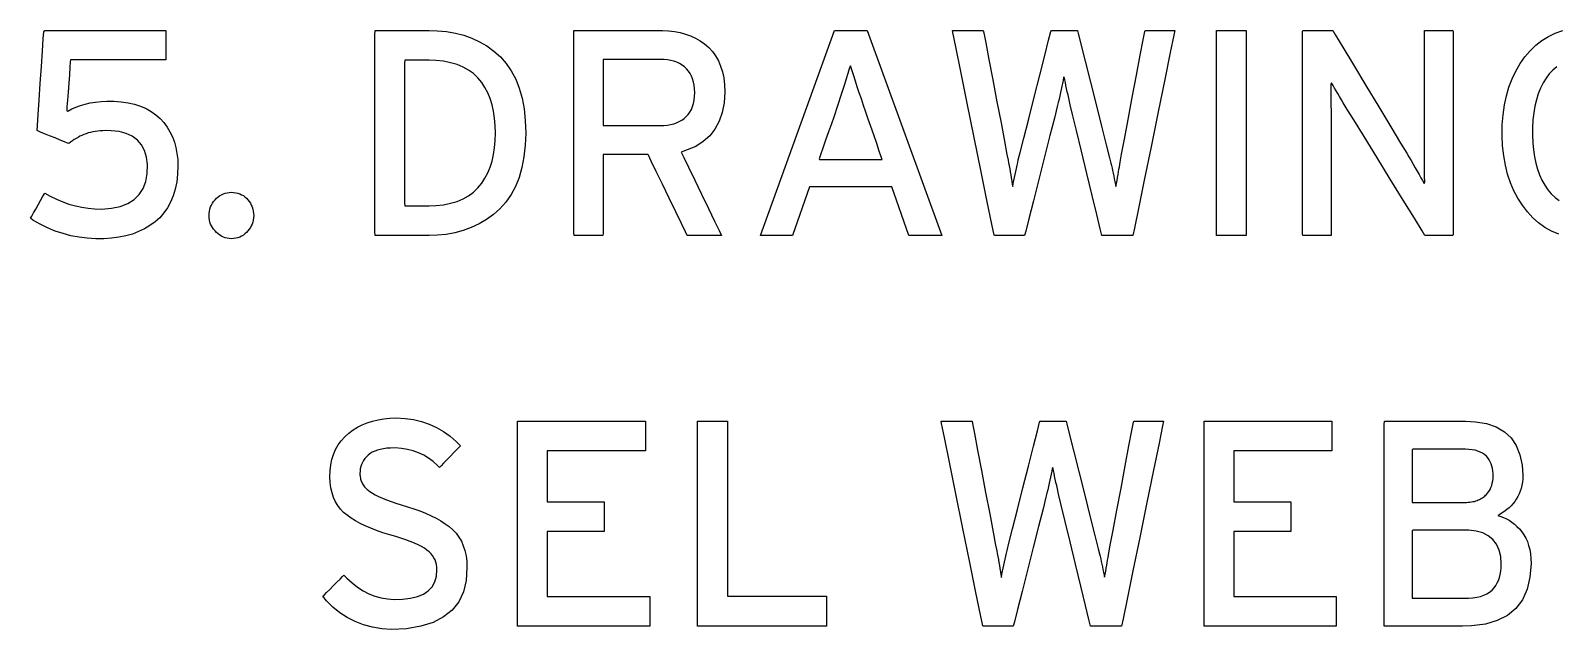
# Model space of a CAD drawing. Extents: x 1 to 47.7, y 0.2 to 33.4.
# Drawn here: x 1.02 to 2.972, y 19.892 to 20.658 of the extents above; entities that cross this region are included whole.
import ezdxf

# ---------------------------------------------------------------- set-up
doc = ezdxf.new("R2010")
doc.units = 0
doc.header["$MEASUREMENT"] = 0
doc.layers.add('6_0____DWG', color=7, linetype='CONTINUOUS')

msp = doc.modelspace()

# ---------------------------------------------------------------- linework, layer by layer
at = {"layer": '6_0____DWG'}
for points in [[(1.2085, 20.4849), (1.2081, 20.4744), (1.207, 20.4645), (1.2051, 20.4553), (1.2026, 20.4467), (1.1993, 20.4387), (1.1954, 20.4314), (1.1907, 20.4248), (1.1853, 20.4187), (1.1793, 20.4133), (1.1727, 20.4086), (1.1657, 20.4044), (1.1582, 20.4008), (1.1503, 20.3978), (1.1419, 20.3954), (1.133, 20.3936), (1.1237, 20.3923), (1.1139, 20.3917), (1.1034, 20.3917), (1.0927, 20.3923), (1.0821, 20.3936), (1.0718, 20.3956), (1.0616, 20.3983), (1.0516, 20.4016), (1.0418, 20.4056), (1.0322, 20.4103), (1.0228, 20.4156), (1.02, 20.4181), (1.0215, 20.4206), (1.0238, 20.4247), (1.0267, 20.4298), (1.0298, 20.4353), (1.0329, 20.4407), (1.0355, 20.4453), (1.0374, 20.4486), (1.0382, 20.45), (1.0452, 20.4462), (1.0532, 20.4424), (1.0612, 20.439), (1.0692, 20.4362), (1.0774, 20.4339), (1.0855, 20.4321), (1.0937, 20.4308), (1.102, 20.43), (1.1109, 20.4297), (1.1236, 20.4307), (1.1348, 20.433), (1.1444, 20.4367), (1.1525, 20.4418), (1.159, 20.4482), (1.164, 20.4559), (1.1675, 20.465), (1.1694, 20.4754), (1.1696, 20.4866), (1.1683, 20.4963), (1.1657, 20.5047), (1.1618, 20.512), (1.1567, 20.518), (1.1502, 20.5228), (1.1425, 20.5264), (1.1335, 20.5288), (1.1232, 20.5299), (1.1162, 20.5301), (1.1127, 20.5299), (1.1093, 20.5297), (1.1061, 20.5294), (1.1029, 20.529), (1.0998, 20.5284), (1.0968, 20.5278), (1.0939, 20.5271), (1.0911, 20.5262), (1.0884, 20.5252), (1.0858, 20.524), (1.0833, 20.5228), (1.0808, 20.5215), (1.0783, 20.5201), (1.0759, 20.5186), (1.0736, 20.517), (1.0713, 20.5153), (1.069, 20.5135), (1.0675, 20.5141), (1.0636, 20.5157), (1.058, 20.518), (1.0514, 20.5207), (1.0445, 20.5235), (1.038, 20.5262), (1.0327, 20.5283), (1.0293, 20.5297), (1.0284, 20.5303), (1.0289, 20.5368), (1.0298, 20.5506), (1.0311, 20.5692), (1.0325, 20.5905), (1.034, 20.6122), (1.0353, 20.632), (1.0364, 20.6476), (1.037, 20.6567), (1.0383, 20.6582), (1.0484, 20.6582), (1.0667, 20.6582), (1.0904, 20.6582), (1.1167, 20.6582), (1.1428, 20.6582), (1.1661, 20.6582), (1.1836, 20.6582), (1.1927, 20.6582), (1.1933, 20.6576), (1.1933, 20.6547), (1.1933, 20.65), (1.1933, 20.6441), (1.1933, 20.6378), (1.1933, 20.6316), (1.1933, 20.6263), (1.1933, 20.6225), (1.1933, 20.6209), (1.1898, 20.6209), (1.1788, 20.6209), (1.1623, 20.6209), (1.1426, 20.6209), (1.1218, 20.6209), (1.1021, 20.6209), (1.0857, 20.6209), (1.0747, 20.6209), (1.0711, 20.6209), (1.0709, 20.618), (1.0704, 20.6112), (1.0697, 20.6017), (1.0689, 20.5907), (1.0681, 20.5794), (1.0673, 20.5689), (1.0666, 20.5605), (1.0663, 20.5553), (1.0678, 20.5552), (1.0728, 20.5579), (1.0782, 20.5603), (1.084, 20.5624), (1.09, 20.5641), (1.0964, 20.5655), (1.1031, 20.5666), (1.1102, 20.5673), (1.1176, 20.5677), (1.1265, 20.5676), (1.1359, 20.5669), (1.1448, 20.5656), (1.1531, 20.5638), (1.1607, 20.5613), (1.1679, 20.5583), (1.1744, 20.5547), (1.1804, 20.5505), (1.1858, 20.5457), (1.1906, 20.5404), (1.1948, 20.5347), (1.1984, 20.5287), (1.2015, 20.5223), (1.204, 20.5155), (1.206, 20.5084), (1.2074, 20.501), (1.2083, 20.4931)], [(1.6537, 20.527), (1.653, 20.5113), (1.6513, 20.4966), (1.6487, 20.4829), (1.6451, 20.4703), (1.6404, 20.4587), (1.6348, 20.4482), (1.6282, 20.4387), (1.6206, 20.4302), (1.6121, 20.4229), (1.6032, 20.4164), (1.5938, 20.4109), (1.5839, 20.4062), (1.5737, 20.4023), (1.5629, 20.3994), (1.5518, 20.3973), (1.5401, 20.3962), (1.5298, 20.3958), (1.5263, 20.3958), (1.5187, 20.3958), (1.5081, 20.3958), (1.4961, 20.3958), (1.4839, 20.3958), (1.4731, 20.3958), (1.4649, 20.3958), (1.4608, 20.3958), (1.4605, 20.4012), (1.4605, 20.424), (1.4605, 20.4599), (1.4605, 20.5038), (1.4605, 20.5503), (1.4605, 20.5941), (1.4605, 20.6301), (1.4605, 20.6529), (1.4608, 20.6582), (1.4649, 20.6582), (1.4731, 20.6582), (1.4839, 20.6582), (1.4961, 20.6582), (1.5081, 20.6582), (1.5187, 20.6582), (1.5263, 20.6582), (1.5298, 20.6582), (1.5403, 20.658), (1.5522, 20.6569), (1.5635, 20.655), (1.5743, 20.6522), (1.5847, 20.6485), (1.5946, 20.6439), (1.6039, 20.6384), (1.6128, 20.632), (1.6212, 20.6247), (1.6287, 20.6162), (1.6351, 20.6067), (1.6407, 20.5961), (1.6452, 20.5844), (1.6488, 20.5717), (1.6514, 20.5579), (1.653, 20.543)], [(1.9082, 20.5798), (1.9072, 20.5658), (1.9048, 20.5532), (1.9009, 20.542), (1.8956, 20.532), (1.8889, 20.5234), (1.8807, 20.516), (1.8711, 20.51), (1.86, 20.5054), (1.8525, 20.5025), (1.8557, 20.4959), (1.8617, 20.4834), (1.8697, 20.4669), (1.8786, 20.4486), (1.8874, 20.4304), (1.8952, 20.4142), (1.9011, 20.4021), (1.904, 20.3961), (1.9032, 20.3958), (1.8995, 20.3958), (1.8937, 20.3958), (1.8866, 20.3958), (1.879, 20.3958), (1.8718, 20.3958), (1.8656, 20.3958), (1.8615, 20.3958), (1.8601, 20.3959), (1.8579, 20.4004), (1.8527, 20.4111), (1.8454, 20.4262), (1.837, 20.4437), (1.8283, 20.4615), (1.8203, 20.4779), (1.8141, 20.4909), (1.8104, 20.4985), (1.8093, 20.4997), (1.8055, 20.4997), (1.7985, 20.4997), (1.7896, 20.4997), (1.7797, 20.4997), (1.77, 20.4997), (1.7615, 20.4997), (1.7553, 20.4997), (1.7524, 20.4997), (1.7524, 20.4971), (1.7524, 20.4878), (1.7524, 20.4737), (1.7524, 20.4567), (1.7524, 20.4388), (1.7524, 20.4218), (1.7524, 20.4077), (1.7524, 20.3985), (1.7523, 20.3958), (1.7505, 20.3958), (1.7464, 20.3958), (1.7409, 20.3958), (1.7346, 20.3958), (1.7282, 20.3958), (1.7224, 20.3958), (1.7179, 20.3958), (1.7153, 20.3958), (1.715, 20.3988), (1.715, 20.418), (1.715, 20.4508), (1.715, 20.4922), (1.715, 20.5374), (1.715, 20.5815), (1.715, 20.6195), (1.715, 20.6467), (1.715, 20.6581), (1.7185, 20.6582), (1.729, 20.6582), (1.7445, 20.6582), (1.7629, 20.6582), (1.7821, 20.6582), (1.8002, 20.6582), (1.8149, 20.6582), (1.8243, 20.6582), (1.8287, 20.6582), (1.8364, 20.6578), (1.8439, 20.6569), (1.8511, 20.6555), (1.8579, 20.6536), (1.8645, 20.6513), (1.8707, 20.6484), (1.8767, 20.645), (1.8823, 20.6411), (1.8876, 20.6366), (1.8924, 20.6315), (1.8965, 20.6259), (1.9, 20.6196), (1.9029, 20.6128), (1.9051, 20.6054), (1.9068, 20.5975), (1.9078, 20.5889)], [(2.4302, 20.3958), (2.4288, 20.3958), (2.425, 20.3958), (2.4195, 20.3958), (2.413, 20.3958), (2.4063, 20.3958), (2.4, 20.3958), (2.3948, 20.3958), (2.3914, 20.3958), (2.3904, 20.3961), (2.3884, 20.4046), (2.3841, 20.4226), (2.3781, 20.4472), (2.3714, 20.4753), (2.3645, 20.5039), (2.3582, 20.5301), (2.3532, 20.5509), (2.3502, 20.5633), (2.3492, 20.5672), (2.3482, 20.5715), (2.3473, 20.5758), (2.3464, 20.5799), (2.3455, 20.5839), (2.3447, 20.5878), (2.3439, 20.5916), (2.3431, 20.5953), (2.3424, 20.5989), (2.3417, 20.5979), (2.341, 20.5943), (2.3402, 20.5906), (2.3394, 20.5868), (2.3385, 20.5828), (2.3376, 20.5788), (2.3367, 20.5747), (2.3358, 20.5704), (2.3348, 20.5661), (2.3336, 20.561), (2.3298, 20.5461), (2.3241, 20.5237), (2.3173, 20.4965), (2.31, 20.4677), (2.303, 20.4402), (2.2972, 20.4171), (2.2932, 20.4013), (2.2918, 20.3958), (2.2903, 20.3958), (2.2864, 20.3958), (2.281, 20.3958), (2.2746, 20.3958), (2.268, 20.3958), (2.2618, 20.3958), (2.2568, 20.3958), (2.2536, 20.3958), (2.2527, 20.3965), (2.2498, 20.4105), (2.244, 20.4391), (2.2362, 20.4775), (2.2273, 20.5211), (2.2183, 20.5654), (2.2101, 20.6057), (2.2036, 20.6372), (2.1999, 20.6555), (2.1997, 20.6582), (2.2023, 20.6582), (2.207, 20.6582), (2.2131, 20.6582), (2.2197, 20.6582), (2.2264, 20.6582), (2.2323, 20.6582), (2.2367, 20.6582), (2.2389, 20.6582), (2.2396, 20.6554), (2.2421, 20.6423), (2.2461, 20.6213), (2.251, 20.5952), (2.2564, 20.5671), (2.2616, 20.5399), (2.266, 20.5164), (2.2692, 20.4996), (2.2706, 20.4925), (2.2712, 20.489), (2.272, 20.4852), (2.2727, 20.4814), (2.2733, 20.4775), (2.274, 20.4736), (2.2747, 20.4696), (2.2753, 20.4656), (2.2759, 20.4616), (2.2765, 20.4584), (2.2773, 20.4623), (2.2781, 20.4663), (2.2789, 20.4702), (2.2797, 20.4741), (2.2805, 20.478), (2.2813, 20.4818), (2.2822, 20.4857), (2.283, 20.4894), (2.2837, 20.4926), (2.2861, 20.5021), (2.2908, 20.5206), (2.297, 20.5451), (2.3041, 20.5729), (2.3111, 20.6009), (2.3176, 20.6261), (2.3225, 20.6458), (2.3253, 20.6568), (2.326, 20.6582), (2.3284, 20.6582), (2.3324, 20.6582), (2.3376, 20.6582), (2.3433, 20.6582), (2.3489, 20.6582), (2.3538, 20.6582), (2.3575, 20.6582), (2.3593, 20.6582), (2.3602, 20.6548), (2.3637, 20.6409), (2.3692, 20.6191), (2.376, 20.5922), (2.3832, 20.5634), (2.3902, 20.5356), (2.3961, 20.5118), (2.4003, 20.4951), (2.402, 20.4884), (2.4028, 20.4854), (2.4036, 20.4822), (2.4043, 20.4789), (2.4051, 20.4755), (2.4058, 20.472), (2.4065, 20.4685), (2.4072, 20.4649), (2.4079, 20.4611), (2.4086, 20.4586), (2.4093, 20.4626), (2.4101, 20.4664), (2.4107, 20.4702), (2.4114, 20.4738), (2.412, 20.4772), (2.4125, 20.4806), (2.413, 20.4838), (2.4135, 20.4869), (2.4139, 20.4896), (2.4158, 20.4998), (2.4195, 20.519), (2.4242, 20.5443), (2.4295, 20.5727), (2.4349, 20.6012), (2.4397, 20.6267), (2.4434, 20.6464), (2.4454, 20.6571), (2.4461, 20.6582), (2.4489, 20.6582), (2.4536, 20.6582), (2.4595, 20.6582), (2.466, 20.6582), (2.4723, 20.6582), (2.4778, 20.6582), (2.4819, 20.6582), (2.4838, 20.6582), (2.4827, 20.6523), (2.4781, 20.63), (2.4711, 20.5957), (2.4626, 20.554), (2.4535, 20.5094), (2.4447, 20.4667), (2.4373, 20.4304), (2.4322, 20.4052)], [(2.8039, 20.3958), (2.8003, 20.4018), (2.7904, 20.4179), (2.7762, 20.4409), (2.7595, 20.468), (2.7422, 20.4962), (2.726, 20.5225), (2.7129, 20.5438), (2.7046, 20.5573), (2.7019, 20.5616), (2.6995, 20.5657), (2.6971, 20.5697), (2.6948, 20.5736), (2.6925, 20.5774), (2.6904, 20.581), (2.6883, 20.5845), (2.6863, 20.588), (2.6844, 20.5913), (2.6836, 20.5891), (2.6836, 20.5828), (2.6837, 20.5763), (2.6837, 20.5696), (2.6837, 20.5627), (2.6838, 20.5556), (2.6838, 20.5482), (2.6839, 20.5407), (2.684, 20.533), (2.684, 20.5282), (2.684, 20.516), (2.684, 20.4976), (2.684, 20.4755), (2.684, 20.4522), (2.684, 20.4301), (2.684, 20.4117), (2.684, 20.3995), (2.684, 20.3958), (2.6823, 20.3958), (2.6784, 20.3958), (2.673, 20.3958), (2.6669, 20.3958), (2.6606, 20.3958), (2.6548, 20.3958), (2.6502, 20.3958), (2.6475, 20.3958), (2.6471, 20.3977), (2.6471, 20.4147), (2.6471, 20.4456), (2.6471, 20.4857), (2.6471, 20.5303), (2.6471, 20.5744), (2.6471, 20.6135), (2.6471, 20.6428), (2.6471, 20.6574), (2.6478, 20.6582), (2.651, 20.6582), (2.656, 20.6582), (2.6622, 20.6582), (2.6688, 20.6582), (2.6752, 20.6582), (2.6807, 20.6582), (2.6845, 20.6582), (2.6859, 20.6582), (2.6894, 20.6524), (2.6988, 20.6368), (2.7123, 20.6143), (2.7283, 20.588), (2.7448, 20.5606), (2.7602, 20.535), (2.7728, 20.5142), (2.7807, 20.5011), (2.7833, 20.4966), (2.7862, 20.4918), (2.7889, 20.4871), (2.7915, 20.4825), (2.794, 20.4782), (2.7964, 20.474), (2.7986, 20.4699), (2.8008, 20.4661), (2.8028, 20.4624), (2.8036, 20.4645), (2.8035, 20.471), (2.8034, 20.4777), (2.8034, 20.4846), (2.8033, 20.4916), (2.8033, 20.4989), (2.8033, 20.5063), (2.8032, 20.5139), (2.8032, 20.5217), (2.8032, 20.5265), (2.8032, 20.5386), (2.8032, 20.5569), (2.8032, 20.5789), (2.8032, 20.6021), (2.8032, 20.6241), (2.8032, 20.6424), (2.8032, 20.6546), (2.8033, 20.6582), (2.805, 20.6582), (2.8088, 20.6582), (2.8142, 20.6582), (2.8204, 20.6582), (2.8267, 20.6582), (2.8324, 20.6582), (2.837, 20.6582), (2.8397, 20.6582), (2.8402, 20.6564), (2.8402, 20.6394), (2.8402, 20.6084), (2.8402, 20.5683), (2.8402, 20.5238), (2.8402, 20.4796), (2.8402, 20.4405), (2.8402, 20.4113), (2.8402, 20.3967), (2.8395, 20.3958), (2.8365, 20.3958), (2.8318, 20.3958), (2.8261, 20.3958), (2.8198, 20.3958), (2.8139, 20.3958), (2.8088, 20.3958), (2.8053, 20.3958)], [(1.6149, 20.527), (1.6146, 20.5368), (1.6138, 20.5462), (1.6124, 20.555), (1.6105, 20.5633), (1.608, 20.5712), (1.6049, 20.5786), (1.6013, 20.5855), (1.5972, 20.5919), (1.5923, 20.5978), (1.5867, 20.6031), (1.5805, 20.6076), (1.5735, 20.6115), (1.5658, 20.6146), (1.5575, 20.617), (1.5484, 20.6188), (1.5387, 20.6198), (1.5298, 20.6202), (1.5282, 20.6202), (1.5248, 20.6202), (1.52, 20.6202), (1.5146, 20.6202), (1.5091, 20.6202), (1.5042, 20.6202), (1.5005, 20.6202), (1.4987, 20.6202), (1.4986, 20.6164), (1.4986, 20.6002), (1.4986, 20.5747), (1.4986, 20.5435), (1.4986, 20.5105), (1.4986, 20.4794), (1.4986, 20.4539), (1.4986, 20.4377), (1.4987, 20.4339), (1.5005, 20.4339), (1.5042, 20.4339), (1.5091, 20.4339), (1.5146, 20.4339), (1.52, 20.4339), (1.5248, 20.4339), (1.5282, 20.4339), (1.5298, 20.4339), (1.5387, 20.4342), (1.5484, 20.4353), (1.5575, 20.4371), (1.5658, 20.4396), (1.5735, 20.4428), (1.5805, 20.4467), (1.5867, 20.4514), (1.5923, 20.4567), (1.5972, 20.4627), (1.6013, 20.4691), (1.6049, 20.476), (1.608, 20.4833), (1.6105, 20.4911), (1.6124, 20.4994), (1.6138, 20.5081), (1.6146, 20.5173)], [(1.8698, 20.5787), (1.8695, 20.5835), (1.869, 20.5881), (1.8681, 20.5923), (1.867, 20.5963), (1.8655, 20.6), (1.8637, 20.6033), (1.8616, 20.6064), (1.8592, 20.6091), (1.8565, 20.6117), (1.8535, 20.614), (1.8502, 20.6159), (1.8468, 20.6176), (1.8431, 20.6189), (1.8391, 20.62), (1.8349, 20.6207), (1.8305, 20.6211), (1.8264, 20.6213), (1.8228, 20.6213), (1.8146, 20.6213), (1.8033, 20.6213), (1.7904, 20.6213), (1.7774, 20.6213), (1.7658, 20.6213), (1.757, 20.6213), (1.7526, 20.6213), (1.7524, 20.6195), (1.7524, 20.6122), (1.7524, 20.6006), (1.7524, 20.5864), (1.7524, 20.5714), (1.7524, 20.5573), (1.7524, 20.5457), (1.7524, 20.5383), (1.7526, 20.5366), (1.757, 20.5366), (1.7658, 20.5366), (1.7774, 20.5366), (1.7904, 20.5366), (1.8033, 20.5366), (1.8146, 20.5366), (1.8228, 20.5366), (1.8264, 20.5366), (1.8304, 20.5367), (1.8348, 20.5371), (1.8389, 20.5378), (1.8428, 20.5388), (1.8465, 20.5401), (1.8499, 20.5417), (1.8531, 20.5435), (1.8561, 20.5457), (1.8589, 20.5482), (1.8613, 20.5509), (1.8635, 20.5539), (1.8654, 20.5573), (1.8669, 20.5609), (1.8681, 20.5649), (1.869, 20.5692), (1.8695, 20.5738)], [(2.0886, 20.5537), (2.0856, 20.5623), (2.0829, 20.5706), (2.0802, 20.5785), (2.0777, 20.5861), (2.0754, 20.5933), (2.0732, 20.6002), (2.0711, 20.6067), (2.0692, 20.6129), (2.0674, 20.6093), (2.0655, 20.603), (2.0635, 20.5962), (2.0613, 20.5891), (2.0589, 20.5816), (2.0564, 20.5738), (2.0536, 20.5655), (2.0508, 20.5569), (2.0492, 20.5524), (2.0475, 20.5473), (2.0446, 20.539), (2.041, 20.5287), (2.0372, 20.5178), (2.0337, 20.5075), (2.0308, 20.4992), (2.029, 20.4941), (2.0292, 20.4932), (2.035, 20.4932), (2.0454, 20.4932), (2.0589, 20.4932), (2.0736, 20.4932), (2.0878, 20.4932), (2.0996, 20.4932), (2.1075, 20.4932), (2.1096, 20.4933), (2.1084, 20.4967), (2.1059, 20.5039), (2.1025, 20.5137), (2.0987, 20.5246), (2.095, 20.5353), (2.0917, 20.5446), (2.0894, 20.5512)], [(1.3056, 20.4213), (1.3054, 20.4184), (1.305, 20.4157), (1.3044, 20.4131), (1.3036, 20.4106), (1.3025, 20.4082), (1.3013, 20.406), (1.2999, 20.4038), (1.2982, 20.4018), (1.2964, 20.3998), (1.2944, 20.398), (1.2923, 20.3964), (1.29, 20.3951), (1.2877, 20.3939), (1.2852, 20.393), (1.2826, 20.3923), (1.2799, 20.3919), (1.277, 20.3916), (1.2743, 20.3919), (1.2716, 20.3923), (1.2691, 20.393), (1.2667, 20.3939), (1.2643, 20.3951), (1.2621, 20.3964), (1.2601, 20.398), (1.2581, 20.3998), (1.2561, 20.4018), (1.2543, 20.4038), (1.2528, 20.406), (1.2515, 20.4082), (1.2504, 20.4106), (1.2496, 20.4131), (1.249, 20.4157), (1.2486, 20.4184), (1.2485, 20.4213), (1.2486, 20.4242), (1.249, 20.4271), (1.2496, 20.4298), (1.2504, 20.4324), (1.2515, 20.4349), (1.2528, 20.4373), (1.2543, 20.4395), (1.2561, 20.4417), (1.2581, 20.4436), (1.2601, 20.4454), (1.2621, 20.4469), (1.2643, 20.4481), (1.2667, 20.4492), (1.2691, 20.4501), (1.2716, 20.4507), (1.2743, 20.4511), (1.277, 20.4513), (1.2799, 20.4511), (1.2826, 20.4507), (1.2852, 20.4501), (1.2877, 20.4492), (1.29, 20.4481), (1.2923, 20.4469), (1.2944, 20.4454), (1.2964, 20.4436), (1.2982, 20.4417), (1.2999, 20.4395), (1.3013, 20.4373), (1.3025, 20.4349), (1.3036, 20.4324), (1.3044, 20.4298), (1.305, 20.4271), (1.3054, 20.4242)], [(1.5784, 19.9712), (1.5773, 19.9546), (1.5738, 19.94), (1.5678, 19.9273), (1.5594, 19.9165), (1.5484, 19.9077), (1.5351, 19.9007), (1.5192, 19.8958), (1.5009, 19.8927), (1.4818, 19.8917), (1.4693, 19.8927), (1.4574, 19.8947), (1.4461, 19.8978), (1.4354, 19.9019), (1.4253, 19.907), (1.4158, 19.9131), (1.4069, 19.9203), (1.3987, 19.9284), (1.394, 19.9342), (1.3956, 19.9358), (1.3987, 19.9389), (1.4028, 19.943), (1.4074, 19.9475), (1.412, 19.9521), (1.4161, 19.9562), (1.4192, 19.9593), (1.421, 19.9611), (1.4248, 19.9574), (1.4315, 19.9512), (1.4384, 19.9458), (1.4455, 19.9413), (1.453, 19.9375), (1.4606, 19.9344), (1.4686, 19.9322), (1.4768, 19.9308), (1.4853, 19.9301), (1.496, 19.9303), (1.5063, 19.9316), (1.5152, 19.9338), (1.5227, 19.937), (1.5289, 19.9412), (1.5337, 19.9464), (1.5372, 19.9526), (1.5393, 19.9598), (1.54, 19.968), (1.5399, 19.9715), (1.5394, 19.9748), (1.5386, 19.9778), (1.5375, 19.9808), (1.5361, 19.9836), (1.5343, 19.9862), (1.5323, 19.9888), (1.5299, 19.9912), (1.5271, 19.9934), (1.5239, 19.9956), (1.5201, 19.9979), (1.5158, 20), (1.5111, 20.0022), (1.5058, 20.0043), (1.5001, 20.0065), (1.4939, 20.0085), (1.4872, 20.0106), (1.4795, 20.0128), (1.4709, 20.0155), (1.4628, 20.0183), (1.4552, 20.0212), (1.4481, 20.0243), (1.4416, 20.0275), (1.4356, 20.0308), (1.4301, 20.0343), (1.4251, 20.0379), (1.4206, 20.0416), (1.4166, 20.0456), (1.4131, 20.0502), (1.4102, 20.0552), (1.4077, 20.0606), (1.4058, 20.0665), (1.4044, 20.0729), (1.4035, 20.0798), (1.4031, 20.0871), (1.4032, 20.0948), (1.4041, 20.1022), (1.4055, 20.1091), (1.4076, 20.1157), (1.4103, 20.1219), (1.4136, 20.1278), (1.4175, 20.1332), (1.422, 20.1383), (1.4272, 20.1429), (1.4326, 20.147), (1.4383, 20.1506), (1.4444, 20.1537), (1.4508, 20.1563), (1.4575, 20.1585), (1.4646, 20.1602), (1.4719, 20.1614), (1.4797, 20.1622), (1.488, 20.1624), (1.4992, 20.1618), (1.5099, 20.1603), (1.5201, 20.1579), (1.5299, 20.1546), (1.5393, 20.1503), (1.5482, 20.1452), (1.5567, 20.1392), (1.5647, 20.1323), (1.57, 20.1267), (1.5685, 20.1252), (1.5656, 20.1221), (1.5616, 20.118), (1.5572, 20.1134), (1.5526, 20.1087), (1.5485, 20.1044), (1.5453, 20.1011), (1.5434, 20.0991), (1.5406, 20.1015), (1.5351, 20.1066), (1.5292, 20.111), (1.523, 20.1148), (1.5164, 20.1179), (1.5095, 20.1204), (1.5022, 20.1222), (1.4946, 20.1234), (1.4866, 20.124), (1.4806, 20.1239), (1.4759, 20.1236), (1.4715, 20.123), (1.4675, 20.1222), (1.4637, 20.1212), (1.4603, 20.12), (1.4572, 20.1185), (1.4544, 20.1168), (1.4519, 20.1149), (1.4497, 20.1128), (1.4477, 20.1105), (1.4461, 20.1081), (1.4446, 20.1056), (1.4435, 20.1029), (1.4426, 20.1002), (1.4419, 20.0973), (1.4416, 20.0943), (1.4414, 20.0913), (1.4415, 20.0897), (1.4416, 20.0883), (1.4417, 20.0869), (1.442, 20.0855), (1.4423, 20.0842), (1.4426, 20.0829), (1.443, 20.0817), (1.4435, 20.0805), (1.4441, 20.0793), (1.4447, 20.0781), (1.4455, 20.0768), (1.4463, 20.0756), (1.4473, 20.0744), (1.4483, 20.0732), (1.4495, 20.0721), (1.4508, 20.0709), (1.4521, 20.0698), (1.4542, 20.0683), (1.4574, 20.0662), (1.4611, 20.0641), (1.4654, 20.062), (1.4701, 20.0599), (1.4754, 20.0578), (1.4812, 20.0556), (1.4875, 20.0535), (1.4943, 20.0513), (1.5023, 20.0488), (1.5104, 20.0462), (1.5182, 20.0434), (1.5255, 20.0404), (1.5324, 20.0373), (1.5389, 20.034), (1.5449, 20.0306), (1.5505, 20.027), (1.5557, 20.0233), (1.5604, 20.0193), (1.5645, 20.0149), (1.5681, 20.01), (1.5712, 20.0046), (1.5737, 19.9989), (1.5757, 19.9926), (1.5772, 19.9859), (1.5781, 19.9788)], [(2.4158, 19.8958), (2.4143, 19.8958), (2.4105, 19.8958), (2.405, 19.8958), (2.3986, 19.8958), (2.3918, 19.8958), (2.3855, 19.8958), (2.3803, 19.8958), (2.3769, 19.8958), (2.376, 19.8961), (2.3739, 19.9046), (2.3696, 19.9226), (2.3637, 19.9472), (2.3569, 19.9753), (2.35, 20.0039), (2.3437, 20.0301), (2.3387, 20.0509), (2.3357, 20.0633), (2.3348, 20.0672), (2.3338, 20.0715), (2.3328, 20.0758), (2.3319, 20.0799), (2.331, 20.0839), (2.3302, 20.0878), (2.3294, 20.0916), (2.3286, 20.0953), (2.3279, 20.0989), (2.3272, 20.0979), (2.3265, 20.0943), (2.3257, 20.0906), (2.3249, 20.0868), (2.3241, 20.0828), (2.3232, 20.0788), (2.3223, 20.0747), (2.3213, 20.0704), (2.3203, 20.0661), (2.3191, 20.061), (2.3153, 20.0461), (2.3096, 20.0237), (2.3028, 19.9965), (2.2955, 19.9677), (2.2886, 19.9402), (2.2827, 19.9171), (2.2787, 19.9013), (2.2773, 19.8958), (2.2758, 19.8958), (2.272, 19.8958), (2.2665, 19.8958), (2.2601, 19.8958), (2.2535, 19.8958), (2.2473, 19.8958), (2.2423, 19.8958), (2.2391, 19.8958), (2.2382, 19.8965), (2.2353, 19.9105), (2.2295, 19.9391), (2.2217, 19.9775), (2.2128, 20.0211), (2.2038, 20.0654), (2.1956, 20.1057), (2.1892, 20.1372), (2.1854, 20.1555), (2.1852, 20.1582), (2.1879, 20.1582), (2.1925, 20.1582), (2.1986, 20.1582), (2.2053, 20.1582), (2.2119, 20.1582), (2.2178, 20.1582), (2.2222, 20.1582), (2.2245, 20.1582), (2.2252, 20.1554), (2.2276, 20.1423), (2.2316, 20.1213), (2.2366, 20.0952), (2.2419, 20.0671), (2.2471, 20.0399), (2.2515, 20.0164), (2.2547, 19.9996), (2.2561, 19.9925), (2.2568, 19.989), (2.2575, 19.9852), (2.2582, 19.9814), (2.2589, 19.9775), (2.2595, 19.9736), (2.2602, 19.9696), (2.2608, 19.9656), (2.2614, 19.9616), (2.262, 19.9584), (2.2628, 19.9623), (2.2636, 19.9663), (2.2644, 19.9702), (2.2653, 19.9741), (2.2661, 19.978), (2.2669, 19.9818), (2.2677, 19.9857), (2.2685, 19.9894), (2.2693, 19.9926), (2.2717, 20.0021), (2.2763, 20.0206), (2.2826, 20.0451), (2.2896, 20.0729), (2.2967, 20.1009), (2.3031, 20.1261), (2.3081, 20.1458), (2.3109, 20.1568), (2.3116, 20.1582), (2.3139, 20.1582), (2.318, 20.1582), (2.3231, 20.1582), (2.3288, 20.1582), (2.3344, 20.1582), (2.3394, 20.1582), (2.343, 20.1582), (2.3448, 20.1582), (2.3458, 20.1548), (2.3492, 20.1409), (2.3547, 20.1191), (2.3615, 20.0922), (2.3687, 20.0634), (2.3757, 20.0356), (2.3817, 20.0118), (2.3859, 19.9951), (2.3876, 19.9884), (2.3883, 19.9854), (2.3891, 19.9822), (2.3898, 19.9789), (2.3906, 19.9755), (2.3913, 19.972), (2.392, 19.9685), (2.3927, 19.9649), (2.3934, 19.9611), (2.3941, 19.9586), (2.3949, 19.9626), (2.3956, 19.9664), (2.3963, 19.9702), (2.3969, 19.9738), (2.3975, 19.9772), (2.398, 19.9806), (2.3986, 19.9838), (2.399, 19.9869), (2.3995, 19.9896), (2.4014, 19.9998), (2.405, 20.019), (2.4097, 20.0443), (2.4151, 20.0727), (2.4204, 20.1012), (2.4252, 20.1267), (2.4289, 20.1464), (2.4309, 20.1571), (2.4316, 20.1582), (2.4344, 20.1582), (2.4391, 20.1582), (2.445, 20.1582), (2.4515, 20.1582), (2.4578, 20.1582), (2.4634, 20.1582), (2.4674, 20.1582), (2.4694, 20.1582), (2.4682, 20.1523), (2.4637, 20.13), (2.4566, 20.0957), (2.4481, 20.054), (2.439, 20.0094), (2.4303, 19.9667), (2.4228, 19.9304), (2.4177, 19.9052)], [(2.9397, 19.9763), (2.9383, 19.9586), (2.9346, 19.9431), (2.9285, 19.9298), (2.9201, 19.9187), (2.9095, 19.9097), (2.8965, 19.903), (2.8812, 19.8985), (2.8635, 19.8962), (2.8519, 19.8958), (2.8451, 19.8958), (2.8327, 19.8958), (2.8168, 19.8958), (2.7993, 19.8958), (2.7821, 19.8958), (2.7672, 19.8958), (2.7565, 19.8958), (2.7518, 19.8958), (2.7518, 19.9037), (2.7518, 19.9286), (2.7518, 19.9654), (2.7518, 20.0092), (2.7518, 20.055), (2.7518, 20.0976), (2.7518, 20.1322), (2.7518, 20.1537), (2.7523, 20.1582), (2.7586, 20.1582), (2.7709, 20.1582), (2.787, 20.1582), (2.805, 20.1582), (2.823, 20.1582), (2.8388, 20.1582), (2.8505, 20.1582), (2.856, 20.1582), (2.8686, 20.1576), (2.8828, 20.1552), (2.8951, 20.1509), (2.9056, 20.1448), (2.9141, 20.1368), (2.9207, 20.127), (2.9254, 20.1153), (2.9283, 20.1018), (2.9292, 20.0891), (2.929, 20.0846), (2.9286, 20.0803), (2.9279, 20.0762), (2.927, 20.0723), (2.9258, 20.0686), (2.9244, 20.0651), (2.9227, 20.0617), (2.9208, 20.0585), (2.9187, 20.0555), (2.9165, 20.0527), (2.9141, 20.05), (2.9115, 20.0475), (2.9088, 20.0452), (2.9059, 20.043), (2.9029, 20.0409), (2.8997, 20.039), (2.8972, 20.0374), (2.9009, 20.0364), (2.9046, 20.035), (2.9081, 20.0333), (2.9116, 20.0314), (2.9151, 20.0291), (2.9184, 20.0265), (2.9216, 20.0236), (2.9248, 20.0203), (2.9279, 20.0168), (2.9306, 20.0129), (2.9329, 20.0087), (2.9349, 20.0042), (2.9366, 19.9993), (2.9379, 19.994), (2.9388, 19.9885), (2.9394, 19.9826)], [(2.8911, 20.0879), (2.891, 20.0913), (2.8907, 20.0946), (2.8902, 20.0978), (2.8894, 20.1008), (2.8885, 20.1037), (2.8873, 20.1064), (2.886, 20.109), (2.8844, 20.1115), (2.8825, 20.1137), (2.8801, 20.1157), (2.8775, 20.1174), (2.8746, 20.1188), (2.8714, 20.12), (2.868, 20.121), (2.8642, 20.1217), (2.8602, 20.1221), (2.8559, 20.1224), (2.8533, 20.1224), (2.8463, 20.1224), (2.8364, 20.1224), (2.8248, 20.1224), (2.8128, 20.1224), (2.8019, 20.1224), (2.7933, 20.1224), (2.7883, 20.1224), (2.7876, 20.1217), (2.7876, 20.1168), (2.7876, 20.1082), (2.7876, 20.0973), (2.7876, 20.0854), (2.7876, 20.0738), (2.7876, 20.0639), (2.7876, 20.057), (2.7876, 20.0544), (2.7902, 20.0544), (2.7972, 20.0544), (2.8071, 20.0544), (2.8187, 20.0544), (2.8307, 20.0544), (2.8416, 20.0544), (2.8502, 20.0544), (2.8552, 20.0544), (2.857, 20.0544), (2.8592, 20.0545), (2.8613, 20.0547), (2.8634, 20.0549), (2.8653, 20.0553), (2.8671, 20.0557), (2.8689, 20.0562), (2.8706, 20.0568), (2.8722, 20.0575), (2.8737, 20.0582), (2.8751, 20.059), (2.8765, 20.0598), (2.8779, 20.0606), (2.8791, 20.0615), (2.8804, 20.0625), (2.8815, 20.0634), (2.8826, 20.0645), (2.8841, 20.0661), (2.8857, 20.0684), (2.8872, 20.0709), (2.8884, 20.0734), (2.8894, 20.0761), (2.8901, 20.0789), (2.8907, 20.0818), (2.891, 20.0848)], [(2.9016, 19.9752), (2.9008, 19.9849), (2.8987, 19.9934), (2.8954, 20.0007), (2.8908, 20.0067), (2.885, 20.0116), (2.878, 20.0152), (2.8696, 20.0176), (2.86, 20.0188), (2.8553, 20.0189), (2.8494, 20.0189), (2.8399, 20.0189), (2.8283, 20.0189), (2.8159, 20.0189), (2.8043, 20.0189), (2.7948, 20.0189), (2.7889, 20.0189), (2.7876, 20.0185), (2.7876, 20.0129), (2.7876, 20.0022), (2.7876, 19.9882), (2.7876, 19.9727), (2.7876, 19.9575), (2.7876, 19.9444), (2.7876, 19.9352), (2.7876, 19.9317), (2.7903, 19.9317), (2.7975, 19.9317), (2.8077, 19.9317), (2.8195, 19.9317), (2.8316, 19.9317), (2.8425, 19.9317), (2.8508, 19.9317), (2.8552, 19.9317), (2.8595, 19.9318), (2.8651, 19.9322), (2.8702, 19.933), (2.875, 19.9341), (2.8793, 19.9356), (2.8832, 19.9374), (2.8866, 19.9396), (2.8897, 19.9421), (2.8923, 19.945), (2.8944, 19.948), (2.8963, 19.9512), (2.8979, 19.9546), (2.8992, 19.9583), (2.9003, 19.9622), (2.901, 19.9663), (2.9014, 19.9706)]]:
    msp.add_lwpolyline(points, close=True, dxfattribs=at)
for points in [[(2.1437, 20.3958), (2.1217, 20.4581), (2.0166, 20.4581), (1.9948, 20.3958), (1.954, 20.3958), (2.0485, 20.6582), (2.0902, 20.6582), (2.1858, 20.3958), (2.1437, 20.3958)], [(2.5374, 20.3958), (2.5374, 20.6582), (2.5754, 20.6582), (2.5754, 20.3958), (2.5374, 20.3958)], [(2.9751, 20.3977), (2.9659, 20.4015), (2.9573, 20.4063), (2.9493, 20.4121), (2.9418, 20.4187), (2.9349, 20.4263), (2.9285, 20.4347), (2.9226, 20.4437), (2.9176, 20.4532), (2.9132, 20.4634), (2.9097, 20.4743), (2.9068, 20.4857), (2.9047, 20.4978), (2.9033, 20.5105), (2.9027, 20.5239), (2.9029, 20.5375), (2.904, 20.5505), (2.9057, 20.5629), (2.9082, 20.5747), (2.9114, 20.5859), (2.9154, 20.5965), (2.9201, 20.6064), (2.9256, 20.6158), (2.9318, 20.6245), (2.9385, 20.6324), (2.9457, 20.6394), (2.9534, 20.6455), (2.9618, 20.6507), (2.9707, 20.6549), (2.9801, 20.6582)], [(2.9725, 20.6116), (2.9675, 20.6075), (2.963, 20.6027), (2.9588, 20.5972), (2.9551, 20.5911), (2.9518, 20.5845), (2.9489, 20.5773), (2.9465, 20.5697), (2.9446, 20.5616), (2.9431, 20.553), (2.9421, 20.5439), (2.9416, 20.5343), (2.9415, 20.5243), (2.9418, 20.5146), (2.9426, 20.5054), (2.9439, 20.4966), (2.9456, 20.4884), (2.9478, 20.4806), (2.9505, 20.4734), (2.9536, 20.4666), (2.9572, 20.4603), (2.9611, 20.4544), (2.9655, 20.4491), (2.9703, 20.4444), (2.9755, 20.4405)], [(1.6429, 19.8958), (1.6429, 20.1582), (1.8067, 20.1582), (1.8067, 20.1202), (1.6809, 20.1202), (1.6809, 20.0549), (1.754, 20.0549), (1.754, 20.0169), (1.6809, 20.0169), (1.6809, 19.9339), (1.8122, 19.9339), (1.8122, 19.8958), (1.6429, 19.8958)], [(1.8734, 19.8958), (1.8734, 20.1582), (1.9115, 20.1582), (1.9115, 19.9343), (2.0383, 19.9343), (2.0383, 19.8958), (1.8734, 19.8958)], [(2.5213, 19.8958), (2.5213, 20.1582), (2.685, 20.1582), (2.685, 20.1202), (2.5593, 20.1202), (2.5593, 20.0549), (2.6323, 20.0549), (2.6323, 20.0169), (2.5593, 20.0169), (2.5593, 19.9339), (2.6905, 19.9339), (2.6905, 19.8958), (2.5213, 19.8958)]]:
    msp.add_lwpolyline(points, dxfattribs=at)

doc.saveas('drawing.dxf')
